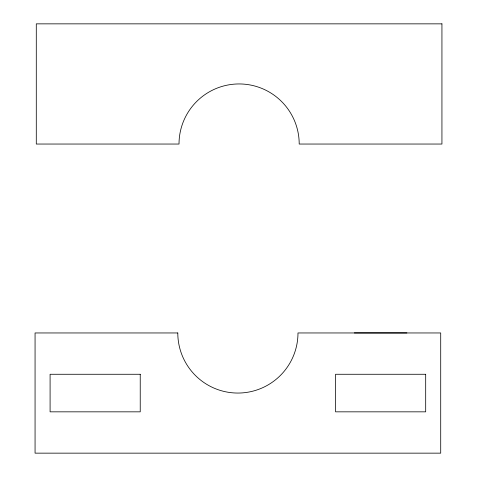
<?xml version="1.0" encoding="UTF-8"?>
<svg xmlns="http://www.w3.org/2000/svg" width="477" height="477" viewBox="0 0 477 477"><rect width="100%" height="100%" fill="white"/><g stroke="black" fill="none" stroke-linecap="round" stroke-linejoin="round"><path stroke-width="0.72" d="M354.322 332.928L406.905 332.928M441.935 23.85L36.288 23.85L36.288 144.042L179.018 144.042A60.096 60.096 0 0 1 239.114 83.946A60.096 60.096 0 0 1 299.204 144.042L441.935 144.042L441.935 23.85M177.796 332.958L35.065 332.958L35.065 453.15L440.712 453.15L440.712 332.958L297.982 332.958A60.096 60.096 0 0 1 237.886 393.054A60.096 60.096 0 0 1 177.796 332.958M140.232 374.272L50.091 374.272L50.091 411.836L140.232 411.836L140.232 374.272M425.687 374.272L335.546 374.272L335.546 411.836L425.687 411.836L425.687 374.272"/></g></svg>
